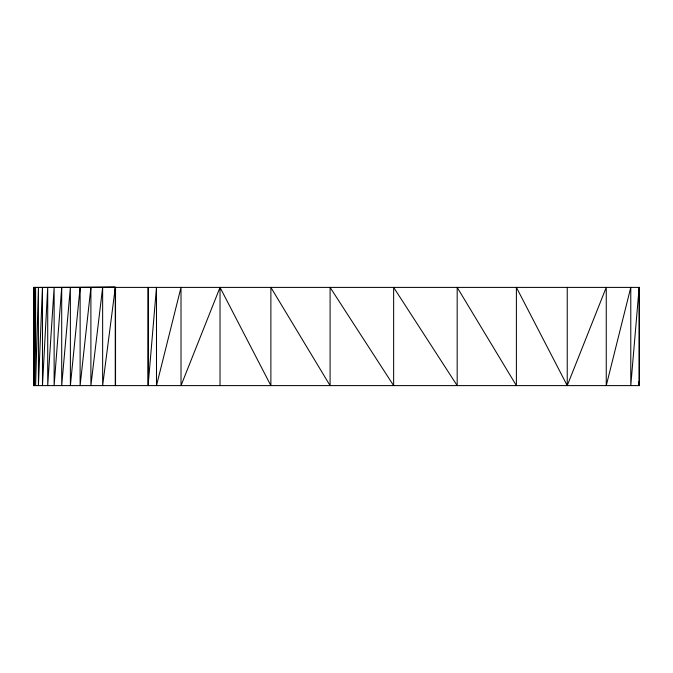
<?xml version="1.0" encoding="UTF-8"?>
<svg xmlns="http://www.w3.org/2000/svg" width="673" height="673" viewBox="0 0 673 673"><rect width="100%" height="100%" fill="white"/><g stroke="black" fill="none" stroke-linecap="round" stroke-linejoin="round"><path stroke-width="1.01" d="M33.65 385.604L33.65 287.396L33.692 385.604L639.35 385.604L639.35 287.396L33.65 287.396L33.692 385.604L33.986 291.577M115.31 385.604L115.31 287.396L42.475 287.48L38.428 385.604L38.428 287.48L35.602 385.604L35.602 287.48L34.003 385.604L34.003 287.48L115.453 287.396L115.453 385.604M61.706 287.48L61.706 385.604L70.379 287.48L70.379 385.604L80.121 287.48L115.31 287.396L102.641 287.48L102.641 385.604L115.31 287.396L61.706 287.48L54.134 385.604L54.134 287.48L47.716 385.604L47.716 287.48L42.475 385.604L42.475 287.48M638.997 291.577L639.35 287.396M148.186 385.604L148.186 287.396L148.119 385.604L156.489 287.396L156.489 385.604L181.012 287.396L181.012 385.604L220.029 287.396L270.882 385.604L270.882 287.396L330.09 385.604L330.09 287.396L393.638 385.604L393.638 287.396L457.177 385.604L457.177 287.396L516.393 385.604L516.393 287.396L567.238 385.604L606.255 287.396L606.255 385.604L630.786 287.396L630.786 385.604L639.148 287.396L639.148 385.604L638.971 383.509M115.31 287.396L90.897 287.48L80.121 385.604L80.121 287.48M114.73 293.596L115.537 287.396L115.537 385.604M34.003 287.48L102.641 287.48L90.897 385.604L90.897 287.48M638.988 381.423L639.35 385.604M567.238 287.396L567.238 385.604M220.029 287.396L220.029 385.604"/></g></svg>
